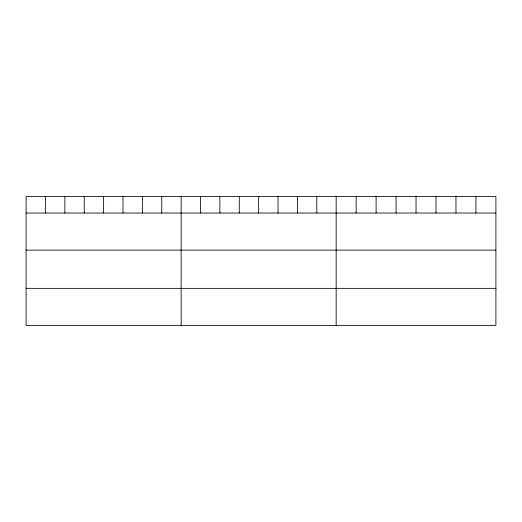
<?xml version="1.0" encoding="UTF-8"?>
<svg xmlns="http://www.w3.org/2000/svg" width="522" height="522" viewBox="0 0 522 522"><rect width="100%" height="100%" fill="white"/><g stroke="black" fill="none" stroke-linecap="round" stroke-linejoin="round"><path stroke-width="0.78" d="M495.9 213.028L495.9 325.454L26.1 325.454L26.1 196.546L495.9 196.546L495.9 213.028L26.1 213.028M26.1 250.129L495.9 250.129M26.1 288.353L495.9 288.353M475.933 196.546L475.933 213.028M455.967 196.546L455.967 213.028M436 196.546L436 213.028M416.034 196.546L416.034 213.028M396.067 196.546L396.067 213.028M376.101 196.546L376.101 213.028M356.134 196.546L356.134 213.028M336.168 196.546L336.168 325.454M316.789 196.546L316.789 213.028M297.409 196.546L297.409 213.028M278.03 196.546L278.03 213.028M258.651 196.546L258.651 213.028M239.272 196.546L239.272 213.028M219.892 196.546L219.892 213.028M200.513 196.546L200.513 213.028M181.134 196.546L181.134 325.454M161.755 196.546L161.755 213.028M142.375 196.546L142.375 213.028M122.996 196.546L122.996 213.028M103.617 196.546L103.617 213.028M84.238 196.546L84.238 213.028M64.859 196.546L64.859 213.028M45.479 196.546L45.479 213.028"/></g></svg>
